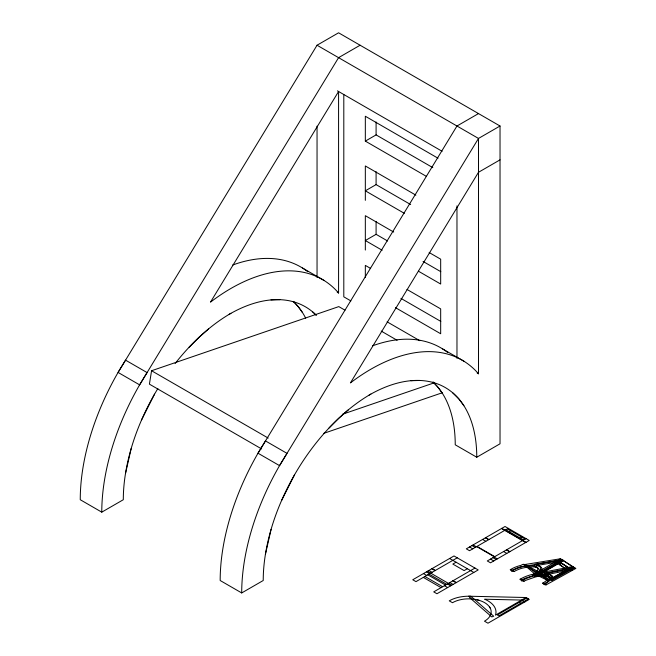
<?xml version="1.0" encoding="UTF-8"?>
<svg xmlns="http://www.w3.org/2000/svg" width="656" height="656" viewBox="0 0 656 656"><rect width="100%" height="100%" fill="white"/><g stroke="black" fill="none" stroke-linecap="round" stroke-linejoin="round"><path stroke-width="0.98" d="M344.99 310.181L338.799 306.606L151.561 370.738L149.42 384.154L261.629 448.942M125.485 473.591L131.167 448.573M265.409 554.377L271.092 529.359M537.559 570.384L537.617 570.228A7.503 4.33 0 0 0 537.543 568.096L537.379 567.899M141.606 419.832L154.537 394.166M281.531 500.618L294.454 474.944M537.387 570.753L536.305 572.229A20.008 11.554 0 0 1 532.959 574.746L534.386 575.993L536.28 576.411L563.734 560.527L562.266 559.904L522.824 566.587A34.087 19.68 0 0 0 514.665 569.465L511.721 571.048L510.311 569.654L513.213 568.08A33.103 19.114 0 0 1 521.299 565.251C524.185 561.979 530.261 568.424 524.111 564.652L560.527 558.756L575.747 568.481L546.054 584.89L544.193 584.578L542.61 583.192L543.898 582.43A22.214 12.825 0 0 0 546.194 580.708L547.555 579.133M549.433 580.191L549.58 577.764A4.321 2.493 0 0 0 549.023 577.149L547.276 575.73A4.469 2.583 0 0 1 547.703 576.165L547.858 576.378M547.76 578.797L547.867 578.567A6.904 3.985 0 0 0 548.031 576.608M538.879 571.983L537.764 573.459A20.492 11.833 0 0 1 534.369 575.984M539.97 570.786L540.692 568.859L540.29 567.046A6.806 3.928 0 0 0 539.355 566.013L540.921 567.251A6.601 3.813 0 0 1 541.848 568.276L542.217 570.072L541.462 571.999L539.97 570.786L560.527 558.756M433.058 382.038L433.263 382.227A152.217 87.879 -60 0 1 455.239 444.801L476.764 457.232L500.028 443.8L500.028 126.009L338.578 32.8L317.045 45.231L118.08 372.428A182.663 105.46 -60 0 0 80.253 499.724L101.778 512.156L123.303 499.724A152.217 87.879 -60 0 1 157.85 388.557M549.187 580.576L547.867 582.044A22.509 12.997 0 0 1 545.735 583.651L544.193 584.578M550.146 579.084L551.163 576.895L550.769 575.205A5.379 3.108 0 0 0 550.105 574.5L551.876 575.902A5.158 2.977 0 0 1 552.532 576.599L552.885 578.264L551.819 580.453L550.146 579.084L569.096 568.49L545.669 573.024L547.473 574.467A7.56 4.371 0 0 1 551.999 575.837M189.149 347.18L198.727 337.602L208.559 328.935M329.074 427.966L338.652 418.38L348.484 409.721M532.975 574.763L534.878 575.189L562.003 559.388M541.462 571.999L559.174 561.7L536.378 565.562L534.788 564.299L557.477 560.544L572.434 570.318L557.477 560.544M573.442 567.055L552.139 578.928L542.594 571.688L562.627 560.06M542.594 571.688L543.43 571.909L563.356 560.372M360.103 45.231L338.578 57.654L139.613 384.859A182.663 105.46 -60 0 0 101.778 512.156M438.011 158.219L365.335 116.251L365.335 141.114L376.093 134.898L432.821 167.649M478.495 113.586L456.97 126.009L258.005 453.214A182.663 105.46 -60 0 0 220.178 580.511L241.703 592.942L263.228 580.511A152.217 87.879 -60 0 1 370.861 394.084M410.664 204.565L376.093 184.615L365.335 190.822L404.334 213.339M500.028 126.009L478.495 138.441L279.538 465.637A182.663 105.46 -60 0 0 241.703 592.942M500.028 159.859L478.495 172.29L350.419 382.907A182.663 105.46 -60 0 1 478.495 373.789L478.495 138.441L317.045 45.231M387.614 240.982L376.093 234.323L365.335 240.539L382.169 250.264M457.232 557.813L415.978 581.634L412.747 579.765L454.001 555.952L478.199 569.925L436.953 593.737L433.723 591.876L474.977 568.063M508.252 528.351L469.532 550.712L466.309 548.842L505.03 526.489L529.228 540.462L490.508 562.815L487.285 560.954L526.005 538.601M456.059 562.217L452.837 564.078L464.128 570.597L467.351 568.736M509.04 531.631L510.655 530.696M520.331 538.15L521.946 537.215M559.002 564.34L559.757 564.619L562.012 563.324L561.274 563.028L568.293 567.604L565.939 568.932L565.201 568.67L559.002 564.34L561.183 563.078M470.77 596.263L468.614 596.214A27.38 15.81 0 0 0 449.253 600.847L452.484 602.708A22.812 13.169 0 0 1 484.62 602.634A22.812 13.169 0 0 1 491.057 613.204L490.212 615.656A22.812 13.169 0 0 1 484.489 621.191L487.974 623.2L529.228 599.387L526.005 597.518L495.452 615.156A27.38 15.81 0 0 0 484.669 599.215L521.61 600.06L524.833 601.921M526.784 597.977L497.338 614.975L498.954 615.902L528.4 598.903M536.165 576.706L525.513 580.429A30.668 17.704 0 0 0 524.07 581.216L521.684 580.814L520.06 579.223L523.201 577.575A40.918 23.624 0 0 1 530.802 574.763L536.305 573.5M521.684 580.814L524.866 579.158A42.427 24.493 0 0 1 532.541 576.304L538.084 575.009L527.547 565.898L526.186 566.538L535.222 574.32L547.645 580.363L548.916 579.781L540.364 572.729M565.201 568.67L567.481 567.383M551.319 578.74L572.745 566.776M542.61 583.192L544.48 583.52L573.803 567.194L572.401 566.636L534.747 573.795L536.51 575.312L574.361 567.94L575.747 568.481M551.819 580.453L574.361 567.94L562.266 559.904M535.222 574.32L536.674 573.647L548.916 579.781M526.186 566.538L539.109 573.237L540.314 572.68L527.547 565.898M342.35 414.305L434.034 382.899M323.793 433.337L442.505 392.682M547.473 574.467L571.007 569.802M270.985 299.923L279.874 299.677M410.91 380.71L419.799 380.464M468.614 596.214L526.005 597.518M544.726 575.894L542.241 575.878A22.87 13.202 0 0 0 536.182 576.731M520.06 579.223L522.455 579.642L524.07 581.216M522.447 579.642A30.381 17.54 0 0 1 524.718 578.444L534.427 575.197A22.288 12.866 0 0 1 540.47 574.385L542.955 574.443A9.045 5.223 0 0 1 544.611 574.648L546.981 576.214L546.473 576.107A8.905 5.141 0 0 0 544.726 575.902M511.721 571.048L514.107 571.565A25.822 14.908 0 0 1 516.559 570.253L519.355 569.088A28.528 16.474 0 0 1 522.373 568.129L526.924 567.169A18.458 10.66 0 0 1 531.368 566.8L533.828 566.932A8.938 5.158 0 0 1 536.108 567.358L534.394 566.054M510.311 569.654L512.689 570.195L514.107 571.565M545.07 574.746L545.136 574.763A5.232 3.026 0 0 1 547.301 575.722M477.224 599.822L479.118 600.33M337.455 90.856L442.128 151.29M365.335 141.114L426.49 176.423M415.855 195.135L365.335 165.968L365.335 200.342M393.698 232.06L365.335 215.685L365.335 250.051M429.147 252.527L440.676 259.177L440.676 284.04L418.512 271.248M423.071 261.449L440.799 271.682M370.648 268.468L365.335 265.393L365.335 277.324M406.991 289.452L440.676 308.894L440.676 333.756L395.47 307.656M400.914 298.365L440.799 321.399M302.449 267.992L323.974 280.415M442.374 348.779L463.899 361.202M337.225 292.223L338.578 293.002L338.578 91.504L210.502 302.129A182.663 105.46 -60 0 1 338.578 293.002M477.15 373.01L478.495 373.789M350.87 300.907L343.801 296.824L343.801 94.505M387.097 321.825L419.791 340.694M381.21 331.091L397.118 340.275M507.424 528.834L525.169 539.076M505.809 529.761L523.562 540.011M501.799 528.351L526.005 542.323M501.545 528.506L525.743 542.479M485.67 537.666L488.892 539.535M506.645 549.777L509.868 551.639M485.407 537.822L488.638 539.683M506.383 549.925L509.605 551.794M482.603 539.437L485.834 541.298M503.578 551.548L506.801 553.41M476.994 546.399L494.747 556.649M476.674 546.587L494.419 556.829M473.099 544.923L476.322 546.792M494.075 557.034L497.297 558.896M471.976 545.571L475.206 547.432M492.951 557.682L496.182 559.543M469.532 546.981L472.763 548.842M490.508 559.092L493.738 560.954M151.561 370.738L268.197 438.077M449.606 558.486L473.804 572.458M519.167 602.372L520.782 603.307M432.107 568.588L435.338 570.458M453.083 580.699L456.314 582.561M431.869 568.736L435.092 570.597M452.837 580.839L456.068 582.7M428.885 570.458L432.107 572.319M449.86 582.561L453.083 584.422M427.474 571.269L451.672 585.242M426.441 571.868L429.664 573.729M447.417 583.971L450.639 585.833M429.024 574.098L446.769 584.348M427.778 574.812L445.531 585.062M423.448 573.59L426.679 575.451M444.424 585.701L447.654 587.563M424.891 576.485L442.644 586.726M423.317 577.395L441.062 587.645M559.757 564.619L565.939 568.932M543.43 571.909L552.139 578.928M534.386 566.062A6.339 3.657 0 0 1 536.723 567.161L538.248 568.424A5.453 3.149 0 0 1 538.724 568.883L539.035 569.342A7.421 4.28 0 0 1 539.076 571.458M539.109 573.237L547.645 580.363M452.558 392.673L458.782 398.832L463.89 405.72M312.633 311.887L316.233 315.208M534.878 575.189L536.28 576.411M544.48 583.52L546.054 584.89M433.263 382.227L437.987 387.27L442.365 393.297M293.339 301.44L298.062 306.483L302.441 312.51M537.346 567.85L537.231 567.694A5.625 3.247 0 0 0 536.706 567.169M489.491 606.907L490.188 608.038M456.97 205.886L456.97 358.291M376.093 121.975L376.093 134.898M376.093 171.683L376.093 184.615M376.093 221.4L376.093 234.323M317.045 126.124L317.045 277.504M536.362 565.595A8.659 5.002 0 0 1 541.02 567.202M535.944 567.325A6.175 3.567 0 0 1 538.264 568.416M546.817 576.189A5.059 2.919 0 0 1 549.047 577.132M534.771 564.34A8.413 4.863 0 0 1 539.421 565.98M512.689 570.195A25.108 14.498 0 0 1 515.108 568.891L517.879 567.735A27.716 15.998 0 0 1 520.872 566.792L523.964 566.087A19.393 11.201 0 0 1 529.818 565.497L533.131 565.775A8.446 4.879 0 0 1 534.55 566.095M545.661 573.09A7.093 4.092 0 0 1 550.195 574.451M372.575 345.819A182.663 105.46 -60 0 1 447.663 352.461M369.131 395.084A152.217 87.879 -60 0 1 476.764 457.232M232.65 265.032A182.663 105.46 -60 0 1 307.738 271.682M175.111 363.555A152.217 87.879 -60 0 1 230.937 313.297M229.206 314.298A152.217 87.879 -60 0 1 316.151 315.118M293.298 301.407A152.217 87.879 -60 0 1 305.663 318.144M118.539 371.64L118.08 372.428L139.613 384.859L147.075 372.575L125.55 360.144L118.539 371.64M258.464 452.427L258.005 453.214L279.538 465.637L287 453.362L265.475 440.93L258.464 452.427M471.344 596.706L469.442 597.436L491.803 616.935L493.706 616.205L471.344 596.706"/></g></svg>
